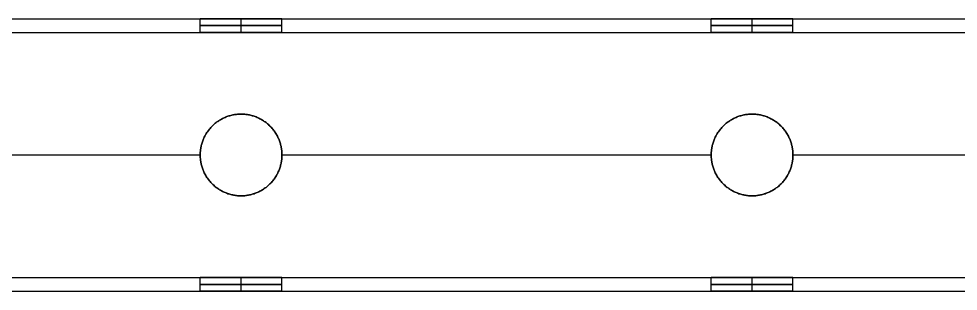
# Model space of a CAD drawing. Header units: millimetres. Extents: x -5956 to -4640, y -5088 to -3772.
# Drawn here: x -5818.2 to -5680.4, y -4487.4 to -4447.4 of the extents above; entities that cross this region are included whole.
import ezdxf

# ---------------------------------------------------------------- set-up
doc = ezdxf.new("R2010")
doc.units = ezdxf.units.MM
doc.header["$MEASUREMENT"] = 0
doc.layers.add('staal', color=5, linetype='Continuous', true_color=0x0000ff)

msp = doc.modelspace()

# ---------------------------------------------------------------- linework, layer by layer
at = {"layer": 'staal'}
for p, q in [((-5791.61, -4449.39, -404.81), (-5791.61, -4447.39, -404.81)), ((-5785.61, -4449.39, -398.81), (-5785.61, -4447.39, -398.81)), ((-5785.61, -4449.39, -410.81), (-5785.61, -4447.39, -410.81)), ((-5779.61, -4449.39, -404.81), (-5779.61, -4447.39, -404.81)), ((-5716.61, -4449.39, -404.81), (-5716.61, -4447.39, -404.81)), ((-5710.61, -4449.39, -398.81), (-5710.61, -4447.39, -398.81)), ((-5710.61, -4449.39, -410.81), (-5710.61, -4447.39, -410.81)), ((-5704.61, -4449.39, -404.81), (-5704.61, -4447.39, -404.81)), ((-5785.61, -4461.39, -422.81), (-5785.61, -4461.39, -424.81)), ((-5785.61, -4461.39, -384.81), (-5785.61, -4461.39, -386.81)), ((-5710.61, -4461.39, -422.81), (-5710.61, -4461.39, -424.81)), ((-5710.61, -4461.39, -384.81), (-5710.61, -4461.39, -386.81)), ((-5791.61, -4467.39, -422.81), (-5791.61, -4467.39, -424.81)), ((-5791.61, -4467.39, -384.81), (-5791.61, -4467.39, -386.81)), ((-5779.61, -4467.39, -422.81), (-5779.61, -4467.39, -424.81)), ((-5779.61, -4467.39, -384.81), (-5779.61, -4467.39, -386.81)), ((-5716.61, -4467.39, -422.81), (-5716.61, -4467.39, -424.81)), ((-5716.61, -4467.39, -384.81), (-5716.61, -4467.39, -386.81)), ((-5704.61, -4467.39, -422.81), (-5704.61, -4467.39, -424.81)), ((-5704.61, -4467.39, -384.81), (-5704.61, -4467.39, -386.81)), ((-5785.61, -4473.39, -422.81), (-5785.61, -4473.39, -424.81)), ((-5785.61, -4473.39, -384.81), (-5785.61, -4473.39, -386.81)), ((-5710.61, -4473.39, -422.81), (-5710.61, -4473.39, -424.81)), ((-5710.61, -4473.39, -384.81), (-5710.61, -4473.39, -386.81)), ((-5791.61, -4487.39, -404.81), (-5791.61, -4485.39, -404.81)), ((-5785.61, -4487.39, -398.81), (-5785.61, -4485.39, -398.81)), ((-5785.61, -4487.39, -410.81), (-5785.61, -4485.39, -410.81)), ((-5779.61, -4487.39, -404.81), (-5779.61, -4485.39, -404.81)), ((-5716.61, -4487.39, -404.81), (-5716.61, -4485.39, -404.81)), ((-5710.61, -4487.39, -398.81), (-5710.61, -4485.39, -398.81)), ((-5710.61, -4487.39, -410.81), (-5710.61, -4485.39, -410.81)), ((-5704.61, -4487.39, -404.81), (-5704.61, -4485.39, -404.81))]:
    msp.add_line(p, q, dxfattribs=at)
for points in [[(-5916.11, -4447.39, -424.81), (-5598.36, -4447.39, -424.81), (-5280.61, -4447.39, -424.81)], [(-5916.11, -4447.39, -384.81), (-5598.36, -4447.39, -384.81), (-5280.61, -4447.39, -384.81)], [(-5854.61, -4447.39, -404.81), (-5823.11, -4447.39, -404.81), (-5791.61, -4447.39, -404.81)], [(-5779.61, -4447.39, -404.81), (-5748.11, -4447.39, -404.81), (-5716.61, -4447.39, -404.81)], [(-5704.61, -4447.39, -404.81), (-5673.11, -4447.39, -404.81), (-5641.61, -4447.39, -404.81)], [(-5916.11, -4449.39, -422.81), (-5598.36, -4449.39, -422.81), (-5280.61, -4449.39, -422.81)], [(-5916.11, -4449.39, -386.81), (-5598.36, -4449.39, -386.81), (-5280.61, -4449.39, -386.81)], [(-5854.61, -4449.39, -404.81), (-5823.11, -4449.39, -404.81), (-5791.61, -4449.39, -404.81)], [(-5779.61, -4449.39, -404.81), (-5748.11, -4449.39, -404.81), (-5716.61, -4449.39, -404.81)], [(-5704.61, -4449.39, -404.81), (-5673.11, -4449.39, -404.81), (-5641.61, -4449.39, -404.81)], [(-5854.61, -4467.39, -424.81), (-5823.11, -4467.39, -424.81), (-5791.61, -4467.39, -424.81)], [(-5854.61, -4467.39, -384.81), (-5823.11, -4467.39, -384.81), (-5791.61, -4467.39, -384.81)], [(-5854.61, -4467.39, -422.81), (-5823.11, -4467.39, -422.81), (-5791.61, -4467.39, -422.81)], [(-5854.61, -4467.39, -386.81), (-5823.11, -4467.39, -386.81), (-5791.61, -4467.39, -386.81)], [(-5779.61, -4467.39, -424.81), (-5748.11, -4467.39, -424.81), (-5716.61, -4467.39, -424.81)], [(-5779.61, -4467.39, -384.81), (-5748.11, -4467.39, -384.81), (-5716.61, -4467.39, -384.81)], [(-5779.61, -4467.39, -422.81), (-5748.11, -4467.39, -422.81), (-5716.61, -4467.39, -422.81)], [(-5779.61, -4467.39, -386.81), (-5748.11, -4467.39, -386.81), (-5716.61, -4467.39, -386.81)], [(-5704.61, -4467.39, -424.81), (-5673.11, -4467.39, -424.81), (-5641.61, -4467.39, -424.81)], [(-5704.61, -4467.39, -384.81), (-5673.11, -4467.39, -384.81), (-5641.61, -4467.39, -384.81)], [(-5704.61, -4467.39, -422.81), (-5673.11, -4467.39, -422.81), (-5641.61, -4467.39, -422.81)], [(-5704.61, -4467.39, -386.81), (-5673.11, -4467.39, -386.81), (-5641.61, -4467.39, -386.81)], [(-5916.11, -4485.39, -422.81), (-5598.36, -4485.39, -422.81), (-5280.61, -4485.39, -422.81)], [(-5916.11, -4485.39, -386.81), (-5598.36, -4485.39, -386.81), (-5280.61, -4485.39, -386.81)], [(-5854.61, -4485.39, -404.81), (-5823.11, -4485.39, -404.81), (-5791.61, -4485.39, -404.81)], [(-5779.61, -4485.39, -404.81), (-5748.11, -4485.39, -404.81), (-5716.61, -4485.39, -404.81)], [(-5704.61, -4485.39, -404.81), (-5673.11, -4485.39, -404.81), (-5641.61, -4485.39, -404.81)], [(-5916.11, -4487.39, -424.81), (-5598.36, -4487.39, -424.81), (-5280.61, -4487.39, -424.81)], [(-5916.11, -4487.39, -384.81), (-5598.36, -4487.39, -384.81), (-5280.61, -4487.39, -384.81)], [(-5854.61, -4487.39, -404.81), (-5823.11, -4487.39, -404.81), (-5791.61, -4487.39, -404.81)], [(-5779.61, -4487.39, -404.81), (-5748.11, -4487.39, -404.81), (-5716.61, -4487.39, -404.81)], [(-5704.61, -4487.39, -404.81), (-5673.11, -4487.39, -404.81), (-5641.61, -4487.39, -404.81)]]:
    msp.add_open_spline(points, degree=2, dxfattribs=at)
for points, weights, knots in [([(-5785.61, -4447.39, -398.81), (-5791.61, -4447.39, -398.81), (-5791.61, -4447.39, -404.81), (-5791.61, -4447.39, -410.81), (-5785.61, -4447.39, -410.81), (-5779.61, -4447.39, -410.81), (-5779.61, -4447.39, -404.81), (-5779.61, -4447.39, -398.81), (-5785.61, -4447.39, -398.81)], [1, 0.707106781187, 1, 0.707106781187, 1, 0.707106781187, 1, 0.707106781187, 1], [-31.415927, -31.415927, -31.415927, -23.561945, -23.561945, -15.707963, -15.707963, -7.853982, -7.853982, 0, 0, 0]), ([(-5710.61, -4447.39, -398.81), (-5716.61, -4447.39, -398.81), (-5716.61, -4447.39, -404.81), (-5716.61, -4447.39, -410.81), (-5710.61, -4447.39, -410.81), (-5704.61, -4447.39, -410.81), (-5704.61, -4447.39, -404.81), (-5704.61, -4447.39, -398.81), (-5710.61, -4447.39, -398.81)], [1, 0.707106781187, 1, 0.707106781187, 1, 0.707106781187, 1, 0.707106781187, 1], [-31.415927, -31.415927, -31.415927, -23.561945, -23.561945, -15.707963, -15.707963, -7.853982, -7.853982, 0, 0, 0]), ([(-5785.61, -4448.39, -398.81), (-5779.61, -4448.39, -398.81), (-5779.61, -4448.39, -404.81), (-5779.61, -4448.39, -410.81), (-5785.61, -4448.39, -410.81), (-5791.61, -4448.39, -410.81), (-5791.61, -4448.39, -404.81), (-5791.61, -4448.39, -398.81), (-5785.61, -4448.39, -398.81)], [1, 0.707106781187, 1, 0.707106781187, 1, 0.707106781187, 1, 0.707106781187, 1], [0, 0, 0, 7.853982, 7.853982, 15.707963, 15.707963, 23.561945, 23.561945, 31.415927, 31.415927, 31.415927]), ([(-5710.61, -4448.39, -398.81), (-5704.61, -4448.39, -398.81), (-5704.61, -4448.39, -404.81), (-5704.61, -4448.39, -410.81), (-5710.61, -4448.39, -410.81), (-5716.61, -4448.39, -410.81), (-5716.61, -4448.39, -404.81), (-5716.61, -4448.39, -398.81), (-5710.61, -4448.39, -398.81)], [1, 0.707106781187, 1, 0.707106781187, 1, 0.707106781187, 1, 0.707106781187, 1], [0, 0, 0, 7.853982, 7.853982, 15.707963, 15.707963, 23.561945, 23.561945, 31.415927, 31.415927, 31.415927]), ([(-5785.61, -4449.39, -398.81), (-5779.61, -4449.39, -398.81), (-5779.61, -4449.39, -404.81), (-5779.61, -4449.39, -410.81), (-5785.61, -4449.39, -410.81), (-5791.61, -4449.39, -410.81), (-5791.61, -4449.39, -404.81), (-5791.61, -4449.39, -398.81), (-5785.61, -4449.39, -398.81)], [1, 0.707106781187, 1, 0.707106781187, 1, 0.707106781187, 1, 0.707106781187, 1], [0, 0, 0, 7.853982, 7.853982, 15.707963, 15.707963, 23.561945, 23.561945, 31.415927, 31.415927, 31.415927]), ([(-5710.61, -4449.39, -398.81), (-5704.61, -4449.39, -398.81), (-5704.61, -4449.39, -404.81), (-5704.61, -4449.39, -410.81), (-5710.61, -4449.39, -410.81), (-5716.61, -4449.39, -410.81), (-5716.61, -4449.39, -404.81), (-5716.61, -4449.39, -398.81), (-5710.61, -4449.39, -398.81)], [0.999999860338, 0.707106851018, 1, 0.707106781187, 1, 0.707106781187, 1, 0.707106851018, 0.999999860338], [0, 0, 0, 7.853981, 7.853981, 15.707963, 15.707963, 23.561946, 23.561946, 31.415927, 31.415927, 31.415927]), ([(-5785.61, -4461.39, -424.81), (-5791.61, -4461.39, -424.81), (-5791.61, -4467.39, -424.81), (-5791.61, -4473.39, -424.81), (-5785.61, -4473.39, -424.81), (-5779.61, -4473.39, -424.81), (-5779.61, -4467.39, -424.81), (-5779.61, -4461.39, -424.81), (-5785.61, -4461.39, -424.81)], [1, 0.707106781187, 1, 0.707106781187, 1, 0.707106781187, 1, 0.707106781187, 1], [-31.415927, -31.415927, -31.415927, -23.561945, -23.561945, -15.707963, -15.707963, -7.853982, -7.853982, 0, 0, 0]), ([(-5785.61, -4461.39, -384.81), (-5779.61, -4461.39, -384.81), (-5779.61, -4467.39, -384.81), (-5779.61, -4473.39, -384.81), (-5785.61, -4473.39, -384.81), (-5791.61, -4473.39, -384.81), (-5791.61, -4467.39, -384.81), (-5791.61, -4461.39, -384.81), (-5785.61, -4461.39, -384.81)], [1, 0.707106781187, 1, 0.707106781187, 1, 0.707106781187, 1, 0.707106781187, 1], [0, 0, 0, 7.853982, 7.853982, 15.707963, 15.707963, 23.561945, 23.561945, 31.415927, 31.415927, 31.415927]), ([(-5785.61, -4461.39, -422.81), (-5779.61, -4461.39, -422.81), (-5779.61, -4467.39, -422.81), (-5779.61, -4473.39, -422.81), (-5785.61, -4473.39, -422.81), (-5791.61, -4473.39, -422.81), (-5791.61, -4467.39, -422.81), (-5791.61, -4461.39, -422.81), (-5785.61, -4461.39, -422.81)], [1, 0.707106781187, 1, 0.707106781187, 1, 0.707106781187, 1, 0.707106781187, 1], [0, 0, 0, 7.853982, 7.853982, 15.707963, 15.707963, 23.561945, 23.561945, 31.415927, 31.415927, 31.415927]), ([(-5785.61, -4461.39, -386.81), (-5791.61, -4461.39, -386.81), (-5791.61, -4467.39, -386.81), (-5791.61, -4473.39, -386.81), (-5785.61, -4473.39, -386.81), (-5779.61, -4473.39, -386.81), (-5779.61, -4467.39, -386.81), (-5779.61, -4461.39, -386.81), (-5785.61, -4461.39, -386.81)], [1, 0.707106781187, 1, 0.707106781187, 1, 0.707106781187, 1, 0.707106781187, 1], [-31.415927, -31.415927, -31.415927, -23.561945, -23.561945, -15.707963, -15.707963, -7.853982, -7.853982, 0, 0, 0]), ([(-5785.61, -4461.39, -423.81), (-5779.61, -4461.39, -423.81), (-5779.61, -4467.39, -423.81), (-5779.61, -4473.39, -423.81), (-5785.61, -4473.39, -423.81), (-5791.61, -4473.39, -423.81), (-5791.61, -4467.39, -423.81), (-5791.61, -4461.39, -423.81), (-5785.61, -4461.39, -423.81)], [1, 0.707106781187, 1, 0.707106781187, 1, 0.707106781187, 1, 0.707106781187, 1], [0, 0, 0, 7.853982, 7.853982, 15.707963, 15.707963, 23.561945, 23.561945, 31.415927, 31.415927, 31.415927]), ([(-5785.61, -4461.39, -385.81), (-5779.61, -4461.39, -385.81), (-5779.61, -4467.39, -385.81), (-5779.61, -4473.39, -385.81), (-5785.61, -4473.39, -385.81), (-5791.61, -4473.39, -385.81), (-5791.61, -4467.39, -385.81), (-5791.61, -4461.39, -385.81), (-5785.61, -4461.39, -385.81)], [1, 0.707106781187, 1, 0.707106781187, 1, 0.707106781187, 1, 0.707106781187, 1], [0, 0, 0, 7.853982, 7.853982, 15.707963, 15.707963, 23.561945, 23.561945, 31.415927, 31.415927, 31.415927]), ([(-5710.61, -4461.39, -424.81), (-5716.61, -4461.39, -424.81), (-5716.61, -4467.39, -424.81), (-5716.61, -4473.39, -424.81), (-5710.61, -4473.39, -424.81), (-5704.61, -4473.39, -424.81), (-5704.61, -4467.39, -424.81), (-5704.61, -4461.39, -424.81), (-5710.61, -4461.39, -424.81)], [1, 0.707106781187, 1, 0.707106781187, 1, 0.707106781187, 1, 0.707106781187, 1], [-31.415927, -31.415927, -31.415927, -23.561945, -23.561945, -15.707963, -15.707963, -7.853982, -7.853982, 0, 0, 0]), ([(-5710.61, -4461.39, -384.81), (-5704.61, -4461.39, -384.81), (-5704.61, -4467.39, -384.81), (-5704.61, -4473.39, -384.81), (-5710.61, -4473.39, -384.81), (-5716.61, -4473.39, -384.81), (-5716.61, -4467.39, -384.81), (-5716.61, -4461.39, -384.81), (-5710.61, -4461.39, -384.81)], [1, 0.707106781187, 1, 0.707106781187, 1, 0.707106781187, 1, 0.707106781187, 1], [0, 0, 0, 7.853982, 7.853982, 15.707963, 15.707963, 23.561945, 23.561945, 31.415927, 31.415927, 31.415927]), ([(-5710.61, -4461.39, -422.81), (-5704.61, -4461.39, -422.81), (-5704.61, -4467.39, -422.81), (-5704.61, -4473.39, -422.81), (-5710.61, -4473.39, -422.81), (-5716.61, -4473.39, -422.81), (-5716.61, -4467.39, -422.81), (-5716.61, -4461.39, -422.81), (-5710.61, -4461.39, -422.81)], [1, 0.707106781187, 1, 0.707106781187, 1, 0.707106781187, 1, 0.707106781187, 1], [0, 0, 0, 7.853982, 7.853982, 15.707963, 15.707963, 23.561945, 23.561945, 31.415927, 31.415927, 31.415927]), ([(-5710.61, -4461.39, -386.81), (-5716.61, -4461.39, -386.81), (-5716.61, -4467.39, -386.81), (-5716.61, -4473.39, -386.81), (-5710.61, -4473.39, -386.81), (-5704.61, -4473.39, -386.81), (-5704.61, -4467.39, -386.81), (-5704.61, -4461.39, -386.81), (-5710.61, -4461.39, -386.81)], [1, 0.707106781187, 1, 0.707106781187, 1, 0.707106781187, 1, 0.707106781187, 1], [-31.415927, -31.415927, -31.415927, -23.561945, -23.561945, -15.707963, -15.707963, -7.853982, -7.853982, 0, 0, 0]), ([(-5710.61, -4461.39, -423.81), (-5704.61, -4461.39, -423.81), (-5704.61, -4467.39, -423.81), (-5704.61, -4473.39, -423.81), (-5710.61, -4473.39, -423.81), (-5716.61, -4473.39, -423.81), (-5716.61, -4467.39, -423.81), (-5716.61, -4461.39, -423.81), (-5710.61, -4461.39, -423.81)], [1, 0.707106781187, 1, 0.707106781187, 1, 0.707106781187, 1, 0.707106781187, 1], [0, 0, 0, 7.853982, 7.853982, 15.707963, 15.707963, 23.561945, 23.561945, 31.415927, 31.415927, 31.415927]), ([(-5710.61, -4461.39, -385.81), (-5704.61, -4461.39, -385.81), (-5704.61, -4467.39, -385.81), (-5704.61, -4473.39, -385.81), (-5710.61, -4473.39, -385.81), (-5716.61, -4473.39, -385.81), (-5716.61, -4467.39, -385.81), (-5716.61, -4461.39, -385.81), (-5710.61, -4461.39, -385.81)], [1, 0.707106781187, 1, 0.707106781187, 1, 0.707106781187, 1, 0.707106781187, 1], [0, 0, 0, 7.853982, 7.853982, 15.707963, 15.707963, 23.561945, 23.561945, 31.415927, 31.415927, 31.415927]), ([(-5785.61, -4485.39, -398.81), (-5791.61, -4485.39, -398.81), (-5791.61, -4485.39, -404.81), (-5791.61, -4485.39, -410.81), (-5785.61, -4485.39, -410.81), (-5779.61, -4485.39, -410.81), (-5779.61, -4485.39, -404.81), (-5779.61, -4485.39, -398.81), (-5785.61, -4485.39, -398.81)], [1, 0.707106781187, 1, 0.707106781187, 1, 0.707106781187, 1, 0.707106781187, 1], [-31.415927, -31.415927, -31.415927, -23.561945, -23.561945, -15.707963, -15.707963, -7.853982, -7.853982, 0, 0, 0]), ([(-5785.61, -4486.39, -398.81), (-5779.61, -4486.39, -398.81), (-5779.61, -4486.39, -404.81), (-5779.61, -4486.39, -410.81), (-5785.61, -4486.39, -410.81), (-5791.61, -4486.39, -410.81), (-5791.61, -4486.39, -404.81), (-5791.61, -4486.39, -398.81), (-5785.61, -4486.39, -398.81)], [1, 0.707106781187, 1, 0.707106781187, 1, 0.707106781187, 1, 0.707106781187, 1], [0, 0, 0, 7.853982, 7.853982, 15.707963, 15.707963, 23.561945, 23.561945, 31.415927, 31.415927, 31.415927]), ([(-5710.61, -4485.39, -398.81), (-5716.61, -4485.39, -398.81), (-5716.61, -4485.39, -404.81), (-5716.61, -4485.39, -410.81), (-5710.61, -4485.39, -410.81), (-5704.61, -4485.39, -410.81), (-5704.61, -4485.39, -404.81), (-5704.61, -4485.39, -398.81), (-5710.61, -4485.39, -398.81)], [1, 0.707106781187, 1, 0.707106781187, 1, 0.707106781187, 1, 0.707106781187, 1], [-31.415927, -31.415927, -31.415927, -23.561945, -23.561945, -15.707963, -15.707963, -7.853982, -7.853982, 0, 0, 0]), ([(-5710.61, -4486.39, -398.81), (-5704.61, -4486.39, -398.81), (-5704.61, -4486.39, -404.81), (-5704.61, -4486.39, -410.81), (-5710.61, -4486.39, -410.81), (-5716.61, -4486.39, -410.81), (-5716.61, -4486.39, -404.81), (-5716.61, -4486.39, -398.81), (-5710.61, -4486.39, -398.81)], [1, 0.707106781187, 1, 0.707106781187, 1, 0.707106781187, 1, 0.707106781187, 1], [0, 0, 0, 7.853982, 7.853982, 15.707963, 15.707963, 23.561945, 23.561945, 31.415927, 31.415927, 31.415927]), ([(-5785.61, -4487.39, -398.81), (-5779.61, -4487.39, -398.81), (-5779.61, -4487.39, -404.81), (-5779.61, -4487.39, -410.81), (-5785.61, -4487.39, -410.81), (-5791.61, -4487.39, -410.81), (-5791.61, -4487.39, -404.81), (-5791.61, -4487.39, -398.81), (-5785.61, -4487.39, -398.81)], [1, 0.707106781187, 1, 0.707106781187, 1, 0.707106781187, 1, 0.707106781187, 1], [0, 0, 0, 7.853982, 7.853982, 15.707963, 15.707963, 23.561945, 23.561945, 31.415927, 31.415927, 31.415927]), ([(-5710.61, -4487.39, -398.81), (-5704.61, -4487.39, -398.81), (-5704.61, -4487.39, -404.81), (-5704.61, -4487.39, -410.81), (-5710.61, -4487.39, -410.81), (-5716.61, -4487.39, -410.81), (-5716.61, -4487.39, -404.81), (-5716.61, -4487.39, -398.81), (-5710.61, -4487.39, -398.81)], [1, 0.707106781187, 1, 0.707106781187, 1, 0.707106781187, 1, 0.707106781187, 1], [0, 0, 0, 7.853982, 7.853982, 15.707963, 15.707963, 23.561945, 23.561945, 31.415927, 31.415927, 31.415927])]:
    msp.add_rational_spline(points, weights, degree=2, knots=knots, dxfattribs=at)

doc.saveas('drawing.dxf')
